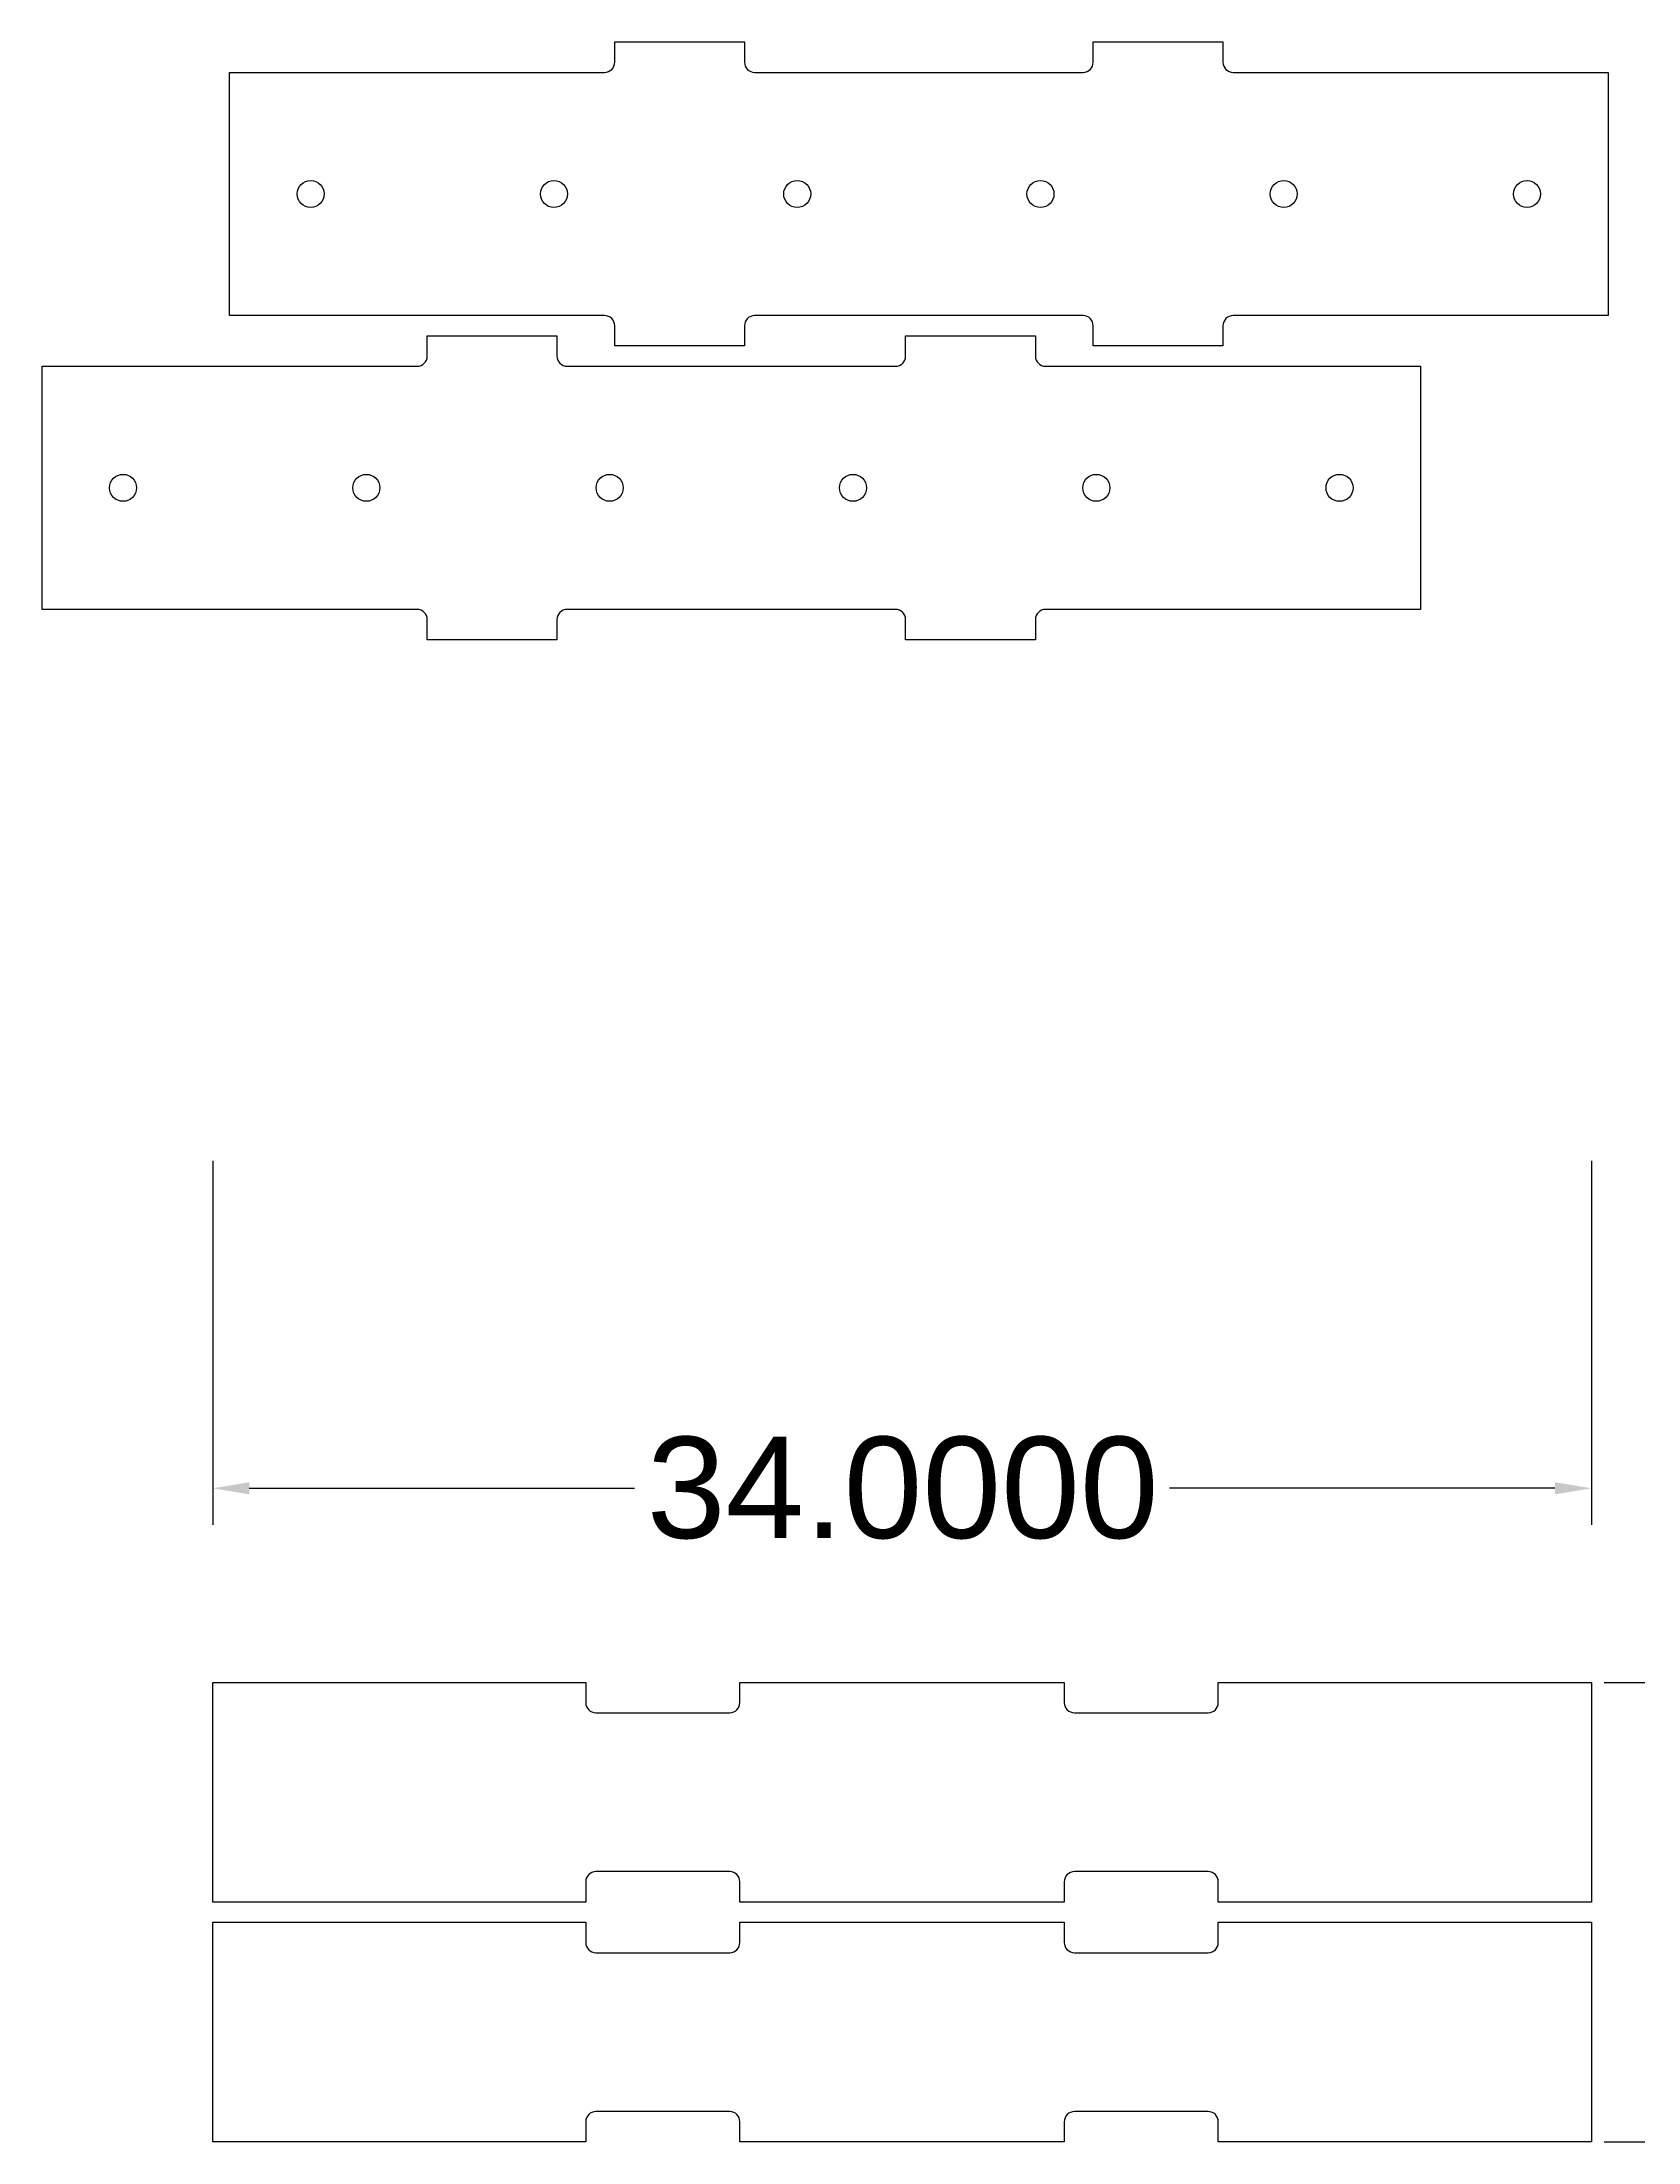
# Model space of a CAD drawing. Extents: x -420 to 2454, y -295 to 739.
# Drawn here: x 848.3 to 887.7, y -295.4 to -243.6 of the extents above; entities that cross this region are included whole.
import ezdxf

# ---------------------------------------------------------------- set-up
doc = ezdxf.new("R2010")
doc.units = 0
doc.header["$PDMODE"] = 32
doc.header["$PDSIZE"] = 0.38
doc.layers.get('0').update_dxf_attribs({"linetype": 'CONTINUOUS'})
doc.layers.get('DEFPOINTS').update_dxf_attribs({"linetype": 'CONTINUOUS'})
doc.layers.add('DEFAULT', color=7, linetype='CONTINUOUS')
doc.layers.add('DRILLING', color=3, linetype='CONTINUOUS')
doc.styles.add('ARIAL', font='txt')
doc.dimstyles.get("Standard").update_dxf_attribs({"dimtxt": 0.18, "dimasz": 0.18, "dimexe": 0.18, "dimexo": 0.0625, "dimgap": 0.09, "dimtad": 0, "dimtih": 1, "dimtoh": 1, "dimzin": 0, "dimcen": 0.09, "dimazin": 3, "dimtfac": 1, "dimtofl": 0, "dimtmove": 0, "dimatfit": 3})

# ---------------------------------------------------------------- blocks, each defined once
blk = doc.blocks.new('*D17')
at = {"layer": 'DEFAULT', "color": 0}
for p, q in [((886.821, -284.106), (900.334, -284.106)), ((899.434, -285.006), (899.434, -288.05)), ((899.434, -294.546), (899.434, -291.502)), ((886.821, -295.446), (900.334, -295.446))]:
    blk.add_line(p, q, dxfattribs=at)
for points in [[(899.584, -285.006), (899.284, -285.006), (899.434, -284.106)], [(899.284, -294.546), (899.584, -294.546), (899.434, -295.446)]]:
    blk.add_solid(points, dxfattribs=at)
at = {"layer": 'DEFPOINTS', "color": 0}
for p in [(886.509, -284.106), (886.509, -295.446), (899.434, -295.446)]:
    blk.add_point(p, dxfattribs=at)
at = {"layer": 'DEFAULT', "color": 0, "linetype": 'CONTINUOUS', "style": 'ARIAL'}
blk.add_text('11.3400', height=2.5, dxfattribs=at).set_placement((893.023, -291.005))
blk = doc.blocks.new('*D18')
at = {"layer": 'DEFAULT', "color": 0}
for p, q in [((852.509, -271.242), (852.509, -280.218)), ((886.509, -271.242), (886.509, -280.218)), ((853.409, -279.318), (862.911, -279.318)), ((885.609, -279.318), (876.106, -279.318))]:
    blk.add_line(p, q, dxfattribs=at)
for points in [[(853.409, -279.168), (853.409, -279.468), (852.509, -279.318)], [(885.609, -279.468), (885.609, -279.168), (886.509, -279.318)]]:
    blk.add_solid(points, dxfattribs=at)
at = {"layer": 'DEFPOINTS', "color": 0}
for p in [(852.509, -270.929), (886.509, -270.929), (886.509, -279.318)]:
    blk.add_point(p, dxfattribs=at)
at = {"layer": 'DEFAULT', "color": 0, "linetype": 'CONTINUOUS', "style": 'ARIAL'}
blk.add_text('34.0000', height=2.5, dxfattribs=at).set_placement((863.214, -280.547))

msp = doc.modelspace()

# ---------------------------------------------------------------- linework, layer by layer
for p, q in [((862.423, -244.134), (862.423, -243.634)), ((862.423, -243.634), (865.623, -243.634)), ((865.623, -243.634), (865.623, -244.134)), ((874.223, -244.134), (874.223, -243.634)), ((874.223, -243.634), (877.423, -243.634)), ((877.423, -243.634), (877.423, -244.134)), ((852.923, -244.384), (862.173, -244.384)), ((852.923, -250.384), (852.923, -244.384)), ((865.873, -244.384), (873.973, -244.384)), ((877.673, -244.384), (886.923, -244.384)), ((886.923, -244.384), (886.923, -250.384)), ((862.173, -250.384), (852.923, -250.384)), ((862.423, -251.134), (862.423, -250.634)), ((865.623, -250.634), (865.623, -251.134)), ((873.973, -250.384), (865.873, -250.384)), ((874.223, -251.134), (874.223, -250.634)), ((877.423, -250.634), (877.423, -251.134)), ((886.923, -250.384), (877.673, -250.384)), ((857.798, -251.384), (857.798, -250.884)), ((857.798, -250.884), (860.998, -250.884)), ((860.998, -250.884), (860.998, -251.384)), ((865.623, -251.134), (862.423, -251.134)), ((869.598, -251.384), (869.598, -250.884)), ((869.598, -250.884), (872.798, -250.884)), ((872.798, -250.884), (872.798, -251.384)), ((877.423, -251.134), (874.223, -251.134)), ((848.298, -251.634), (857.548, -251.634)), ((848.298, -257.634), (848.298, -251.634)), ((861.248, -251.634), (869.348, -251.634)), ((873.048, -251.634), (882.298, -251.634)), ((882.298, -251.634), (882.298, -257.634)), ((857.548, -257.634), (848.298, -257.634)), ((857.798, -258.384), (857.798, -257.884)), ((860.998, -257.884), (860.998, -258.384)), ((869.348, -257.634), (861.248, -257.634)), ((869.598, -258.384), (869.598, -257.884)), ((872.798, -257.884), (872.798, -258.384)), ((882.298, -257.634), (873.048, -257.634)), ((860.998, -258.384), (857.798, -258.384)), ((872.798, -258.384), (869.598, -258.384)), ((852.509, -289.526), (852.509, -284.106)), ((852.509, -284.106), (861.709, -284.106)), ((861.709, -284.106), (861.709, -284.606)), ((865.509, -284.606), (865.509, -284.106)), ((865.509, -284.106), (873.509, -284.106)), ((873.509, -284.106), (873.509, -284.606)), ((877.309, -284.606), (877.309, -284.106)), ((877.309, -284.106), (886.509, -284.106)), ((886.509, -284.106), (886.509, -289.526)), ((861.959, -284.856), (865.259, -284.856)), ((873.759, -284.856), (877.059, -284.856)), ((861.709, -289.026), (861.709, -289.526)), ((865.259, -288.776), (861.959, -288.776)), ((865.509, -289.526), (865.509, -289.026)), ((873.509, -289.026), (873.509, -289.526)), ((877.059, -288.776), (873.759, -288.776)), ((877.309, -289.526), (877.309, -289.026)), ((861.709, -289.526), (852.509, -289.526)), ((873.509, -289.526), (865.509, -289.526)), ((886.509, -289.526), (877.309, -289.526)), ((852.509, -295.446), (852.509, -290.026)), ((852.509, -290.026), (861.709, -290.026)), ((861.709, -290.026), (861.709, -290.526)), ((865.509, -290.526), (865.509, -290.026)), ((865.509, -290.026), (873.509, -290.026)), ((873.509, -290.026), (873.509, -290.526)), ((877.309, -290.526), (877.309, -290.026)), ((877.309, -290.026), (886.509, -290.026)), ((886.509, -290.026), (886.509, -295.446)), ((861.959, -290.776), (865.259, -290.776)), ((873.759, -290.776), (877.059, -290.776)), ((865.259, -294.696), (861.959, -294.696)), ((877.059, -294.696), (873.759, -294.696)), ((861.709, -294.946), (861.709, -295.446)), ((865.509, -295.446), (865.509, -294.946)), ((873.509, -294.946), (873.509, -295.446)), ((877.309, -295.446), (877.309, -294.946)), ((861.709, -295.446), (852.509, -295.446)), ((873.509, -295.446), (865.509, -295.446)), ((886.509, -295.446), (877.309, -295.446))]:
    msp.add_line(p, q)
for centre, start, end in [((862.173, -244.134), 270, 0), ((865.873, -244.134), 180, 270), ((873.973, -244.134), 270, 0), ((877.673, -244.134), 180, 270), ((862.173, -250.634), 0, 90), ((865.873, -250.634), 90, 180), ((873.973, -250.634), 0, 90), ((877.673, -250.634), 90, 180), ((857.548, -251.384), 270, 0), ((861.248, -251.384), 180, 270), ((869.348, -251.384), 270, 0), ((873.048, -251.384), 180, 270), ((857.548, -257.884), 0, 90), ((861.248, -257.884), 90, 180), ((869.348, -257.884), 0, 90), ((873.048, -257.884), 90, 180), ((861.959, -284.606), 180, 270), ((865.259, -284.606), 270, 0), ((873.759, -284.606), 180, 270), ((877.059, -284.606), 270, 0), ((861.959, -289.026), 90, 180), ((865.259, -289.026), 0, 90), ((873.759, -289.026), 90, 180), ((877.059, -289.026), 0, 90), ((861.959, -290.526), 180, 270), ((865.259, -290.526), 270, 0), ((873.759, -290.526), 180, 270), ((877.059, -290.526), 270, 0), ((861.959, -294.946), 90, 180), ((865.259, -294.946), 0, 90), ((873.759, -294.946), 90, 180), ((877.059, -294.946), 0, 90)]:
    msp.add_arc(centre, 0.25, start, end)
at = {"layer": 'DRILLING'}
for centre in [(854.923, -247.384), (860.923, -247.384), (866.923, -247.384), (872.923, -247.384), (878.923, -247.384), (884.923, -247.384), (850.298, -254.634), (856.298, -254.634), (862.298, -254.634), (868.298, -254.634), (874.298, -254.634), (880.298, -254.634)]:
    msp.add_circle(centre, 0.333, dxfattribs=at)

# ---------------------------------------------------------------- dimensions: what is measured, and where the dimension line sits
at = {"layer": 'DEFAULT'}
dim = msp.add_linear_dim(base=(886.509, -279.318), p1=(852.509, -270.929), p2=(886.509, -270.929), dimstyle='Standard', dxfattribs=at)
dim.commit()
dim.dimension.update_dxf_attribs({"geometry": '*D18', "text_midpoint": (869.509, -279.318)})
dim = msp.add_linear_dim(base=(899.434, -295.446), p1=(886.509, -284.106), p2=(886.509, -295.446), angle=90, dimstyle='Standard', dxfattribs=at)
dim.commit()
dim.dimension.update_dxf_attribs({"geometry": '*D17', "text_midpoint": (899.434, -289.776)})

doc.saveas('drawing.dxf')
